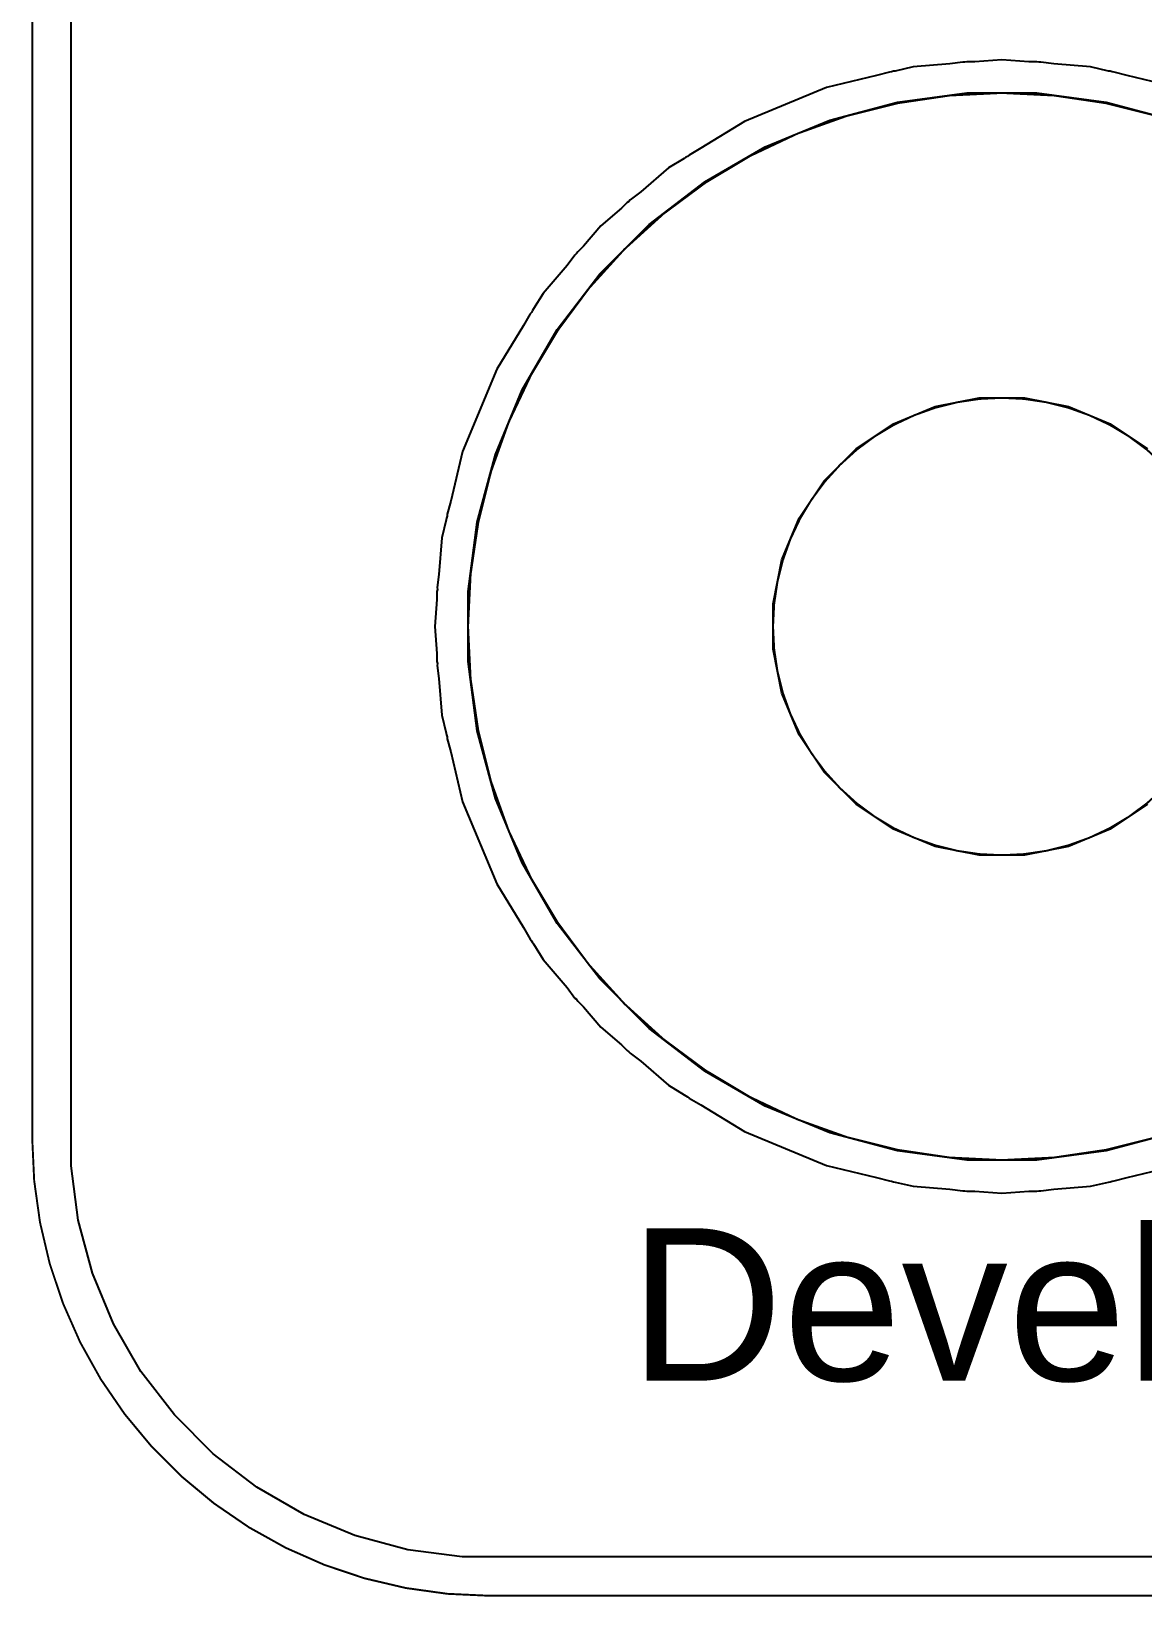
# Model space of a CAD drawing. Header units: inches. Extents: x -0.1 to 88.5, y -0.1 to 66.5.
# Drawn here: x 0 to 7.29, y 0 to 10.27 of the extents above; entities that cross this region are included whole.
import ezdxf

# ---------------------------------------------------------------- set-up
doc = ezdxf.new("R2010")
doc.units = ezdxf.units.IN
for name, color, linetype in [('Bottom Layer', 5, 'Continuous'), ('Keep-Out Layer', 6, 'Continuous'), ('Mechanical 3', 76, 'Continuous'), ('Multi-Layer', 9, 'Continuous'), ('Top Layer', 1, 'Continuous'), ('Top Overlay', 2, 'Continuous')]:
    doc.layers.add(name, color=color, linetype=linetype)
doc.styles.add('Arial', font='', dxfattribs={"height": 0.2})
doc.styles.get('Arial').set_extended_font_data('Arial')

msp = doc.modelspace()

# ---------------------------------------------------------------- linework, layer by layer
at = {"layer": 'Bottom Layer'}
for p, q in [((0.261, 3.006), (0.261, 63.506)), ((6.108, 10.066), (6.023, 10.055)), ((6.122, 10.066), (6.108, 10.066)), ((6.135, 10.068), (6.122, 10.066)), ((6.188, 10.068), (6.135, 10.068)), ((6.364, 10.082), (6.188, 10.068)), ((6.541, 10.068), (6.364, 10.082)), ((6.594, 10.068), (6.541, 10.068)), ((6.607, 10.066), (6.594, 10.068)), ((6.62, 10.066), (6.607, 10.066)), ((6.705, 10.055), (6.62, 10.066)), ((5.542, 9.979), (5.215, 9.9)), ((5.627, 10.001), (5.542, 9.979)), ((5.641, 10.002), (5.627, 10.001)), ((5.653, 10.007), (5.641, 10.002)), ((5.665, 10.008), (5.653, 10.007)), ((5.783, 10.036), (5.665, 10.008)), ((6.023, 10.055), (5.783, 10.036)), ((6.946, 10.036), (6.705, 10.055)), ((7.063, 10.008), (6.946, 10.036)), ((7.075, 10.007), (7.063, 10.008)), ((7.088, 10.002), (7.075, 10.007)), ((7.101, 10.001), (7.088, 10.002)), ((7.186, 9.979), (7.101, 10.001)), ((7.513, 9.9), (7.186, 9.979)), ((5.215, 9.9), (4.676, 9.677)), ((4.676, 9.677), (4.39, 9.501)), ((4.303, 9.448), (4.291, 9.442)), ((4.314, 9.457), (4.303, 9.448)), ((4.39, 9.501), (4.314, 9.457)), ((4.179, 9.372), (3.996, 9.215)), ((4.282, 9.435), (4.179, 9.372)), ((4.291, 9.442), (4.282, 9.435)), ((3.907, 9.145), (3.87, 9.108)), ((3.919, 9.153), (3.907, 9.145)), ((3.927, 9.163), (3.919, 9.153)), ((3.996, 9.215), (3.927, 9.163)), ((3.87, 9.108), (3.735, 8.993)), ((3.735, 8.993), (3.62, 8.858)), ((3.62, 8.858), (3.583, 8.821)), ((3.513, 8.733), (3.356, 8.549)), ((3.565, 8.801), (3.513, 8.733)), ((3.575, 8.81), (3.565, 8.801)), ((3.583, 8.821), (3.575, 8.81)), ((3.356, 8.549), (3.293, 8.447)), ((3.28, 8.425), (3.271, 8.415)), ((3.286, 8.437), (3.28, 8.425)), ((3.293, 8.447), (3.286, 8.437)), ((3.227, 8.339), (3.052, 8.052)), ((3.271, 8.415), (3.227, 8.339)), ((3.052, 8.052), (2.828, 7.513)), ((2.828, 7.513), (2.75, 7.186)), ((2.726, 7.088), (2.722, 7.075)), ((2.727, 7.101), (2.726, 7.088)), ((2.75, 7.186), (2.727, 7.101)), ((2.72, 7.063), (2.692, 6.946)), ((2.722, 7.075), (2.72, 7.063)), ((2.692, 6.946), (2.673, 6.705)), ((2.673, 6.705), (2.662, 6.62)), ((2.663, 6.607), (2.66, 6.594)), ((2.66, 6.594), (2.66, 6.541)), ((2.662, 6.62), (2.663, 6.607)), ((2.66, 6.541), (2.646, 6.364)), ((2.646, 6.364), (2.66, 6.188)), ((2.66, 6.188), (2.66, 6.135)), ((2.66, 6.135), (2.663, 6.122)), ((2.663, 6.122), (2.662, 6.108)), ((2.662, 6.108), (2.673, 6.023)), ((2.673, 6.023), (2.692, 5.783)), ((2.692, 5.783), (2.72, 5.665)), ((2.72, 5.665), (2.722, 5.653)), ((2.722, 5.653), (2.726, 5.641)), ((2.726, 5.641), (2.727, 5.627)), ((2.727, 5.627), (2.75, 5.542)), ((2.75, 5.542), (2.828, 5.215)), ((2.828, 5.215), (3.052, 4.676)), ((3.052, 4.676), (3.227, 4.39)), ((3.227, 4.39), (3.271, 4.314)), ((3.271, 4.314), (3.28, 4.303)), ((3.28, 4.303), (3.286, 4.291)), ((3.286, 4.291), (3.293, 4.282)), ((3.293, 4.282), (3.356, 4.179)), ((3.356, 4.179), (3.513, 3.996)), ((3.513, 3.996), (3.565, 3.927)), ((3.565, 3.927), (3.575, 3.919)), ((3.575, 3.919), (3.583, 3.907)), ((3.583, 3.907), (3.62, 3.87)), ((3.62, 3.87), (3.735, 3.735)), ((3.735, 3.735), (3.87, 3.62)), ((3.87, 3.62), (3.907, 3.583)), ((3.907, 3.583), (3.919, 3.575)), ((3.919, 3.575), (3.927, 3.565)), ((3.927, 3.565), (3.996, 3.513)), ((3.996, 3.513), (4.179, 3.356)), ((4.179, 3.356), (4.282, 3.293)), ((4.282, 3.293), (4.291, 3.286)), ((4.291, 3.286), (4.303, 3.28)), ((4.303, 3.28), (4.314, 3.271)), ((4.314, 3.271), (4.39, 3.227)), ((4.39, 3.227), (4.676, 3.052)), ((0.261, 2.826), (0.261, 3.006)), ((4.676, 3.052), (5.215, 2.828)), ((0.308, 2.47), (0.261, 2.826)), ((5.215, 2.828), (5.542, 2.75)), ((7.186, 2.75), (7.513, 2.828)), ((5.542, 2.75), (5.627, 2.727)), ((5.627, 2.727), (5.641, 2.726)), ((5.641, 2.726), (5.653, 2.722)), ((5.653, 2.722), (5.665, 2.72)), ((5.665, 2.72), (5.783, 2.692)), ((5.783, 2.692), (6.023, 2.673)), ((6.023, 2.673), (6.108, 2.662)), ((6.62, 2.662), (6.705, 2.673)), ((6.705, 2.673), (6.946, 2.692)), ((6.946, 2.692), (7.063, 2.72)), ((7.063, 2.72), (7.075, 2.722)), ((7.075, 2.722), (7.088, 2.726)), ((7.088, 2.726), (7.101, 2.727)), ((7.101, 2.727), (7.186, 2.75)), ((6.108, 2.662), (6.122, 2.663)), ((6.122, 2.663), (6.135, 2.66)), ((6.135, 2.66), (6.188, 2.66)), ((6.188, 2.66), (6.364, 2.646)), ((6.364, 2.646), (6.541, 2.66)), ((6.541, 2.66), (6.594, 2.66)), ((6.594, 2.66), (6.607, 2.663)), ((6.607, 2.663), (6.62, 2.662)), ((0.401, 2.122), (0.308, 2.47)), ((0.539, 1.79), (0.401, 2.122)), ((0.719, 1.478), (0.539, 1.79)), ((0.938, 1.192), (0.719, 1.478)), ((1.192, 0.938), (0.938, 1.192)), ((1.478, 0.719), (1.192, 0.938)), ((1.79, 0.539), (1.478, 0.719)), ((2.122, 0.401), (1.79, 0.539)), ((2.47, 0.308), (2.122, 0.401)), ((2.826, 0.261), (2.47, 0.308)), ((3.006, 0.261), (2.826, 0.261)), ((52.669, 0.261), (3.006, 0.261))]:
    msp.add_line(p, q, dxfattribs=at)
at = {"layer": 'Keep-Out Layer'}
for p, q in [((5.68, 9.804), (6.135, 9.864)), ((6.135, 9.864), (6.364, 9.864)), ((6.364, 9.864), (6.594, 9.864)), ((6.594, 9.864), (7.048, 9.804)), ((5.237, 9.686), (5.68, 9.804)), ((7.048, 9.804), (7.492, 9.686)), ((4.813, 9.51), (5.237, 9.686)), ((4.416, 9.281), (4.813, 9.51)), ((4.052, 9.001), (4.416, 9.281)), ((3.727, 8.677), (4.052, 9.001)), ((3.448, 8.313), (3.727, 8.677)), ((3.218, 7.916), (3.448, 8.313)), ((3.043, 7.492), (3.218, 7.916)), ((2.924, 7.048), (3.043, 7.492)), ((2.864, 6.594), (2.924, 7.048)), ((2.864, 6.364), (2.864, 6.594)), ((2.864, 6.135), (2.864, 6.364)), ((2.924, 5.68), (2.864, 6.135)), ((3.043, 5.237), (2.924, 5.68)), ((3.218, 4.813), (3.043, 5.237)), ((3.448, 4.416), (3.218, 4.813)), ((3.727, 4.052), (3.448, 4.416)), ((4.052, 3.727), (3.727, 4.052)), ((4.416, 3.448), (4.052, 3.727)), ((4.813, 3.218), (4.416, 3.448)), ((5.237, 3.043), (4.813, 3.218)), ((5.68, 2.924), (5.237, 3.043)), ((7.492, 3.043), (7.048, 2.924)), ((6.135, 2.864), (5.68, 2.924)), ((7.048, 2.924), (6.594, 2.864)), ((6.364, 2.864), (6.135, 2.864)), ((6.364, 2.864), (6.364, 2.864)), ((6.594, 2.864), (6.364, 2.864))]:
    msp.add_line(p, q, dxfattribs=at)
for points in [[(9.864, 6.364, 0.0127, 0.0127, 1), (2.864, 6.364, 0.0127, 0.0127, 1)], [(2.861, 6.364, 0.00635, 0.00635, 1), (2.867, 6.364, 0.00635, 0.00635, 1)]]:
    msp.add_lwpolyline(points, format="xyseb", close=True, dxfattribs=at)
at = {"layer": 'Mechanical 3'}
for points in [[(0.006, 3.006, 0.0127, 0.0127, 0), (0.006, 63.506, 0.0127, 0.0127, 0)], [(6.364, 4.864, 0.0127, 0.0127, -1), (6.364, 7.864, 0.0127, 0.0127, 0)], [(6.364, 7.864, 0.0127, 0.0127, -1), (6.364, 4.864, 0.0127, 0.0127, 0)], [(3.006, 0.006, 0.0127, 0.0127, -0.414214), (0.006, 3.006, 0.0127, 0.0127, 0)], [(3.006, 0.006, 0.0127, 0.0127, 0), (85.506, 0.006, 0.0127, 0.0127, 0)]]:
    msp.add_lwpolyline(points, format="xyseb", dxfattribs=at)
for points in [[(6.361, 7.864, 0.00635, 0.00635, 1), (6.367, 7.864, 0.00635, 0.00635, 1)], [(6.361, 7.864, 0.00635, 0.00635, 1), (6.367, 7.864, 0.00635, 0.00635, 1)], [(6.361, 4.864, 0.00635, 0.00635, 1), (6.367, 4.864, 0.00635, 0.00635, 1)], [(6.361, 4.864, 0.00635, 0.00635, 1), (6.367, 4.864, 0.00635, 0.00635, 1)], [(0.003, 3.006, 0.00635, 0.00635, 1), (0.01, 3.006, 0.00635, 0.00635, 1)], [(0.003, 3.006, 0.00635, 0.00635, 1), (0.01, 3.006, 0.00635, 0.00635, 1)], [(3.003, 0.006, 0.00635, 0.00635, 1), (3.01, 0.006, 0.00635, 0.00635, 1)], [(3.003, 0.006, 0.00635, 0.00635, 1), (3.01, 0.006, 0.00635, 0.00635, 1)]]:
    msp.add_lwpolyline(points, format="xyseb", close=True, dxfattribs=at)
at = {"layer": 'Multi-Layer'}
for p, q in [((5.654, 7.693), (5.927, 7.807)), ((5.927, 7.807), (6.216, 7.864)), ((6.216, 7.864), (6.512, 7.864)), ((6.512, 7.864), (6.802, 7.807)), ((6.802, 7.807), (7.075, 7.693)), ((5.408, 7.529), (5.654, 7.693)), ((7.075, 7.693), (7.32, 7.529)), ((5.199, 7.32), (5.408, 7.529)), ((5.035, 7.075), (5.199, 7.32)), ((4.922, 6.802), (5.035, 7.075)), ((4.864, 6.512), (4.922, 6.802)), ((4.864, 6.216), (4.864, 6.512)), ((4.922, 5.927), (4.864, 6.216)), ((5.035, 5.654), (4.922, 5.927)), ((5.199, 5.408), (5.035, 5.654)), ((5.408, 5.199), (5.199, 5.408)), ((5.654, 5.035), (5.408, 5.199)), ((7.32, 5.199), (7.075, 5.035)), ((5.927, 4.922), (5.654, 5.035)), ((7.075, 5.035), (6.802, 4.922)), ((6.216, 4.864), (5.927, 4.922)), ((6.512, 4.864), (6.216, 4.864)), ((6.802, 4.922), (6.512, 4.864))]:
    msp.add_line(p, q, dxfattribs=at)
at = {"layer": 'Top Layer'}
for p, q in [((0.261, 3.006), (0.261, 63.506)), ((6.108, 10.066), (6.023, 10.055)), ((6.122, 10.066), (6.108, 10.066)), ((6.135, 10.068), (6.122, 10.066)), ((6.188, 10.068), (6.135, 10.068)), ((6.364, 10.082), (6.188, 10.068)), ((6.541, 10.068), (6.364, 10.082)), ((6.594, 10.068), (6.541, 10.068)), ((6.607, 10.066), (6.594, 10.068)), ((6.62, 10.066), (6.607, 10.066)), ((6.705, 10.055), (6.62, 10.066)), ((5.542, 9.979), (5.215, 9.9)), ((5.627, 10.001), (5.542, 9.979)), ((5.641, 10.002), (5.627, 10.001)), ((5.653, 10.007), (5.641, 10.002)), ((5.665, 10.008), (5.653, 10.007)), ((5.783, 10.036), (5.665, 10.008)), ((6.023, 10.055), (5.783, 10.036)), ((6.946, 10.036), (6.705, 10.055)), ((7.063, 10.008), (6.946, 10.036)), ((7.075, 10.007), (7.063, 10.008)), ((7.088, 10.002), (7.075, 10.007)), ((7.101, 10.001), (7.088, 10.002)), ((7.186, 9.979), (7.101, 10.001)), ((7.513, 9.9), (7.186, 9.979)), ((5.215, 9.9), (4.676, 9.677)), ((4.676, 9.677), (4.39, 9.501)), ((4.303, 9.448), (4.291, 9.442)), ((4.314, 9.457), (4.303, 9.448)), ((4.39, 9.501), (4.314, 9.457)), ((4.179, 9.372), (3.996, 9.215)), ((4.282, 9.435), (4.179, 9.372)), ((4.291, 9.442), (4.282, 9.435)), ((3.907, 9.145), (3.87, 9.108)), ((3.919, 9.153), (3.907, 9.145)), ((3.927, 9.163), (3.919, 9.153)), ((3.996, 9.215), (3.927, 9.163)), ((3.87, 9.108), (3.735, 8.993)), ((3.735, 8.993), (3.62, 8.858)), ((3.62, 8.858), (3.583, 8.821)), ((3.513, 8.733), (3.356, 8.549)), ((3.565, 8.801), (3.513, 8.733)), ((3.575, 8.81), (3.565, 8.801)), ((3.583, 8.821), (3.575, 8.81)), ((3.356, 8.549), (3.293, 8.447)), ((3.28, 8.425), (3.271, 8.415)), ((3.286, 8.437), (3.28, 8.425)), ((3.293, 8.447), (3.286, 8.437)), ((3.227, 8.339), (3.052, 8.052)), ((3.271, 8.415), (3.227, 8.339)), ((3.052, 8.052), (2.828, 7.513)), ((2.828, 7.513), (2.75, 7.186)), ((2.726, 7.088), (2.722, 7.075)), ((2.727, 7.101), (2.726, 7.088)), ((2.75, 7.186), (2.727, 7.101)), ((2.72, 7.063), (2.692, 6.946)), ((2.722, 7.075), (2.72, 7.063)), ((2.692, 6.946), (2.673, 6.705)), ((2.673, 6.705), (2.662, 6.62)), ((2.663, 6.607), (2.66, 6.594)), ((2.66, 6.594), (2.66, 6.541)), ((2.662, 6.62), (2.663, 6.607)), ((2.66, 6.541), (2.646, 6.364)), ((2.646, 6.364), (2.66, 6.188)), ((2.66, 6.188), (2.66, 6.135)), ((2.66, 6.135), (2.663, 6.122)), ((2.663, 6.122), (2.662, 6.108)), ((2.662, 6.108), (2.673, 6.023)), ((2.673, 6.023), (2.692, 5.783)), ((2.692, 5.783), (2.72, 5.665)), ((2.72, 5.665), (2.722, 5.653)), ((2.722, 5.653), (2.726, 5.641)), ((2.726, 5.641), (2.727, 5.627)), ((2.727, 5.627), (2.75, 5.542)), ((2.75, 5.542), (2.828, 5.215)), ((2.828, 5.215), (3.052, 4.676)), ((3.052, 4.676), (3.227, 4.39)), ((3.227, 4.39), (3.271, 4.314)), ((3.271, 4.314), (3.28, 4.303)), ((3.28, 4.303), (3.286, 4.291)), ((3.286, 4.291), (3.293, 4.282)), ((3.293, 4.282), (3.356, 4.179)), ((3.356, 4.179), (3.513, 3.996)), ((3.513, 3.996), (3.565, 3.927)), ((3.565, 3.927), (3.575, 3.919)), ((3.575, 3.919), (3.583, 3.907)), ((3.583, 3.907), (3.62, 3.87)), ((3.62, 3.87), (3.735, 3.735)), ((3.735, 3.735), (3.87, 3.62)), ((3.87, 3.62), (3.907, 3.583)), ((3.907, 3.583), (3.919, 3.575)), ((3.919, 3.575), (3.927, 3.565)), ((3.927, 3.565), (3.996, 3.513)), ((3.996, 3.513), (4.179, 3.356)), ((4.179, 3.356), (4.282, 3.293)), ((4.282, 3.293), (4.291, 3.286)), ((4.291, 3.286), (4.303, 3.28)), ((4.303, 3.28), (4.314, 3.271)), ((4.314, 3.271), (4.39, 3.227)), ((4.39, 3.227), (4.676, 3.052)), ((0.261, 2.826), (0.261, 3.006)), ((4.676, 3.052), (5.215, 2.828)), ((0.308, 2.47), (0.261, 2.826)), ((5.215, 2.828), (5.542, 2.75)), ((7.186, 2.75), (7.513, 2.828)), ((5.542, 2.75), (5.627, 2.727)), ((5.627, 2.727), (5.641, 2.726)), ((5.641, 2.726), (5.653, 2.722)), ((5.653, 2.722), (5.665, 2.72)), ((5.665, 2.72), (5.783, 2.692)), ((5.783, 2.692), (6.023, 2.673)), ((6.023, 2.673), (6.108, 2.662)), ((6.62, 2.662), (6.705, 2.673)), ((6.705, 2.673), (6.946, 2.692)), ((6.946, 2.692), (7.063, 2.72)), ((7.063, 2.72), (7.075, 2.722)), ((7.075, 2.722), (7.088, 2.726)), ((7.088, 2.726), (7.101, 2.727)), ((7.101, 2.727), (7.186, 2.75)), ((6.108, 2.662), (6.122, 2.663)), ((6.122, 2.663), (6.135, 2.66)), ((6.135, 2.66), (6.188, 2.66)), ((6.188, 2.66), (6.364, 2.646)), ((6.364, 2.646), (6.541, 2.66)), ((6.541, 2.66), (6.594, 2.66)), ((6.594, 2.66), (6.607, 2.663)), ((6.607, 2.663), (6.62, 2.662)), ((0.401, 2.122), (0.308, 2.47)), ((0.539, 1.79), (0.401, 2.122)), ((0.719, 1.478), (0.539, 1.79)), ((0.938, 1.192), (0.719, 1.478)), ((1.192, 0.938), (0.938, 1.192)), ((1.478, 0.719), (1.192, 0.938)), ((1.79, 0.539), (1.478, 0.719)), ((2.122, 0.401), (1.79, 0.539)), ((2.47, 0.308), (2.122, 0.401)), ((2.826, 0.261), (2.47, 0.308)), ((3.006, 0.261), (2.826, 0.261)), ((85.506, 0.261), (3.006, 0.261))]:
    msp.add_line(p, q, dxfattribs=at)

# ---------------------------------------------------------------- texts
at = {"layer": 'Top Overlay', "style": 'Arial'}
msp.add_text('Developed by Soloviev M.', height=1, dxfattribs=at).set_placement((3.92, 1.417))

doc.saveas('drawing.dxf')
